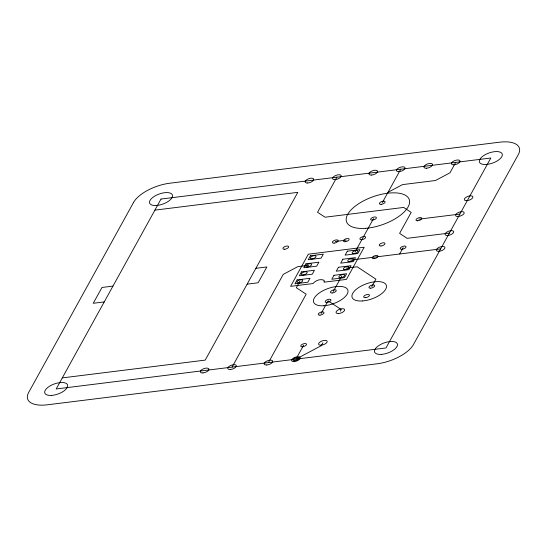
<?xml version="1.0" encoding="UTF-8"?>
<svg xmlns="http://www.w3.org/2000/svg" width="547" height="547" viewBox="0 0 547 547"><rect width="100%" height="100%" fill="white"/><g stroke="black" fill="none" stroke-linecap="round" stroke-linejoin="round"><path stroke-width="0.82" d="M232.078 367.092L283.257 274.368L297.746 266.669L308.713 265.309M336.911 177.173L317.547 212.257L325.041 217.214L403.686 207.436L411.187 212.4L399.611 233.364L407.112 238.328L449.395 233.07M299.838 281.384L296.344 287.715L306.163 294.218L268.433 362.572M303.64 345.164L295.92 359.153L321.274 345.683L322.88 342.771M321.11 313.506L328.104 300.85L341.225 309.534L340.35 311.113M333.342 291.353L341.718 276.173M355.03 252.058L373.526 218.554M382.257 202.732L400.753 169.228M371.816 286.566L375.898 279.175L357.15 266.772L346.155 268.139M399.645 253.993L403.139 247.661M455.719 162.391L449.962 172.811L435.48 180.51L402.496 184.612L388.014 192.312M154.904 210.13L297.814 192.353L205.214 360.117L62.303 377.895M418.865 219.176L459.877 214.075M335.263 241.5L346.258 240.133M112.969 286.095L101.981 287.462L93.243 303.291L104.238 301.923M255.88 268.324L266.874 266.957L258.136 282.778L247.148 284.146M350.593 260.098L440.656 248.892M324.193 281.042L324.05 282.19L346.442 279.401L364.193 247.244L308.344 254.191L290.594 286.348L312.987 283.565C315.462 280.563 319.981 278.697 323.721 280.112L324.193 281.042M133.536 202.465L28.704 392.39A30.235 13.395 -19.6 0 0 47.452 404.801L377.245 363.776A30.235 13.395 -19.6 0 0 413.464 344.535L518.296 154.61A30.235 13.395 -19.6 0 0 499.548 142.199L169.755 183.224A30.235 13.395 -19.6 0 0 133.536 202.465M161.023 199.046L56.184 388.972L385.977 347.954L490.816 158.028L161.023 199.046M297.103 279.886L294.929 283.831L307.838 282.225L310.012 278.286L297.103 279.886M301.541 271.845L299.366 275.791L312.275 274.191L314.45 270.245L301.541 271.845M305.978 263.811L303.804 267.75L316.713 266.15L318.887 262.204L305.978 263.811M310.416 255.77L308.241 259.716L321.151 258.109L323.325 254.164L310.416 255.77M333.985 275.298L331.803 279.243L344.453 277.671L346.627 273.726L333.985 275.298M338.422 267.264L336.248 271.203L348.89 269.63L351.065 265.692L338.422 267.264M342.86 259.223L340.685 263.169L353.328 261.596L355.502 257.651L342.86 259.223M347.297 251.182L345.123 255.128L357.765 253.555L359.94 249.61L347.297 251.182M458.181 216.489A4.533 2.01 -19.6 0 0 464.171 212.619A4.533 2.01 -19.6 0 0 457.278 213.118A4.533 2.01 -19.6 0 0 458.181 216.489M466.919 200.66A4.533 2.01 -19.6 0 0 472.909 196.797A4.533 2.01 -19.6 0 0 466.017 197.289A4.533 2.01 -19.6 0 0 466.919 200.66M447.699 235.477A4.533 2.01 -19.6 0 0 453.689 231.613A4.533 2.01 -19.6 0 0 446.796 232.106A4.533 2.01 -19.6 0 0 447.699 235.477M438.961 251.305A4.533 2.01 -19.6 0 0 444.95 247.442A4.533 2.01 -19.6 0 0 438.058 247.935A4.533 2.01 -19.6 0 0 438.961 251.305M326.969 302.457A3.022 1.34 -19.6 0 0 330.962 299.879A3.022 1.34 -19.6 0 0 326.368 300.207A3.022 1.34 -19.6 0 0 326.969 302.457M332.214 292.96A3.022 1.34 -19.6 0 0 336.207 290.382A3.022 1.34 -19.6 0 0 331.612 290.71A3.022 1.34 -19.6 0 0 332.214 292.96M298.703 282.99A3.022 1.34 -19.6 0 0 302.696 280.42A3.022 1.34 -19.6 0 0 298.101 280.748A3.022 1.34 -19.6 0 0 298.703 282.99M303.141 274.956A3.022 1.34 -19.6 0 0 307.134 272.379A3.022 1.34 -19.6 0 0 302.539 272.707A3.022 1.34 -19.6 0 0 303.141 274.956M307.578 266.915A3.022 1.34 -19.6 0 0 311.571 264.338A3.022 1.34 -19.6 0 0 306.976 264.666A3.022 1.34 -19.6 0 0 307.578 266.915M312.016 258.875A3.022 1.34 -19.6 0 0 316.016 256.297A3.022 1.34 -19.6 0 0 311.421 256.625A3.022 1.34 -19.6 0 0 312.016 258.875M340.59 277.787A3.022 1.34 -19.6 0 0 344.583 275.209A3.022 1.34 -19.6 0 0 339.988 275.538A3.022 1.34 -19.6 0 0 340.59 277.787M345.027 269.746A3.022 1.34 -19.6 0 0 349.02 267.168A3.022 1.34 -19.6 0 0 344.425 267.497A3.022 1.34 -19.6 0 0 345.027 269.746M349.465 261.705A3.022 1.34 -19.6 0 0 353.458 259.128A3.022 1.34 -19.6 0 0 348.863 259.456A3.022 1.34 -19.6 0 0 349.465 261.705M353.902 253.664A3.022 1.34 -19.6 0 0 357.895 251.087A3.022 1.34 -19.6 0 0 353.3 251.415A3.022 1.34 -19.6 0 0 353.902 253.664M365.451 228.331A33.264 14.735 -19.6 0 0 409.382 199.99A33.264 14.735 -19.6 0 0 358.839 203.607A33.264 14.735 -19.6 0 0 365.451 228.331M372.391 220.167A3.022 1.34 -19.6 0 0 376.384 217.59A3.022 1.34 -19.6 0 0 371.789 217.918A3.022 1.34 -19.6 0 0 372.391 220.167M381.129 204.339A3.022 1.34 -19.6 0 0 385.122 201.761A3.022 1.34 -19.6 0 0 380.527 202.089A3.022 1.34 -19.6 0 0 381.129 204.339M323.933 305.746A18.14 8.041 -19.6 0 0 347.899 290.286A18.14 8.041 -19.6 0 0 320.33 292.262A18.14 8.041 -19.6 0 0 323.933 305.746M302.512 346.771A3.022 1.34 -19.6 0 0 306.505 344.193A3.022 1.34 -19.6 0 0 301.91 344.521A3.022 1.34 -19.6 0 0 302.512 346.771M319.981 315.12A3.022 1.34 -19.6 0 0 323.974 312.542A3.022 1.34 -19.6 0 0 319.38 312.87A3.022 1.34 -19.6 0 0 319.981 315.12M294.785 360.76A3.022 1.34 -19.6 0 0 298.778 358.182A3.022 1.34 -19.6 0 0 294.183 358.511A3.022 1.34 -19.6 0 0 294.785 360.76M361.615 239.689A3.022 1.34 -19.6 0 0 365.608 237.111A3.022 1.34 -19.6 0 0 361.013 237.446A3.022 1.34 -19.6 0 0 361.615 239.689M399.057 171.642A4.533 2.01 -19.6 0 0 405.047 167.779A4.533 2.01 -19.6 0 0 398.154 168.271A4.533 2.01 -19.6 0 0 399.057 171.642M294.218 361.567A4.533 2.01 -19.6 0 0 300.214 357.704A4.533 2.01 -19.6 0 0 293.322 358.196A4.533 2.01 -19.6 0 0 294.218 361.567M230.383 369.505A4.533 2.01 -19.6 0 0 236.372 365.642A4.533 2.01 -19.6 0 0 229.48 366.134A4.533 2.01 -19.6 0 0 230.383 369.505M362.415 300.959A18.14 8.041 -19.6 0 0 386.373 285.5A18.14 8.041 -19.6 0 0 358.805 287.476A18.14 8.041 -19.6 0 0 362.415 300.959M370.688 288.173A3.022 1.34 -19.6 0 0 374.681 285.596A3.022 1.34 -19.6 0 0 370.087 285.924A3.022 1.34 -19.6 0 0 370.688 288.173M365.444 297.671A3.022 1.34 -19.6 0 0 369.437 295.093A3.022 1.34 -19.6 0 0 364.842 295.421A3.022 1.34 -19.6 0 0 365.444 297.671M373.991 258.656A3.022 1.34 -19.6 0 0 377.984 256.078A3.022 1.34 -19.6 0 0 373.389 256.406A3.022 1.34 -19.6 0 0 373.991 258.656M380.979 245.993A3.022 1.34 -19.6 0 0 384.972 243.415A3.022 1.34 -19.6 0 0 380.377 243.743A3.022 1.34 -19.6 0 0 380.979 245.993M284.666 249.261A3.022 1.34 -19.6 0 0 288.659 246.683A3.022 1.34 -19.6 0 0 284.064 247.012A3.022 1.34 -19.6 0 0 284.666 249.261M334.135 243.107A3.022 1.34 -19.6 0 0 338.128 240.53A3.022 1.34 -19.6 0 0 333.533 240.858A3.022 1.34 -19.6 0 0 334.135 243.107M345.123 241.74A3.022 1.34 -19.6 0 0 349.123 239.162A3.022 1.34 -19.6 0 0 344.528 239.49A3.022 1.34 -19.6 0 0 345.123 241.74M338.655 313.527A4.533 2.01 -19.6 0 0 344.644 309.664A4.533 2.01 -19.6 0 0 337.752 310.156A4.533 2.01 -19.6 0 0 338.655 313.527M321.185 345.184A4.533 2.01 -19.6 0 0 327.174 341.314A4.533 2.01 -19.6 0 0 320.282 341.813A4.533 2.01 -19.6 0 0 321.185 345.184M371.57 175.061A4.533 2.01 -19.6 0 0 377.56 171.197A4.533 2.01 -19.6 0 0 370.668 171.69A4.533 2.01 -19.6 0 0 371.57 175.061M417.73 220.783A3.022 1.34 -19.6 0 0 421.723 218.205A3.022 1.34 -19.6 0 0 417.129 218.533A3.022 1.34 -19.6 0 0 417.73 220.783M402.004 249.275A3.022 1.34 -19.6 0 0 406.004 246.697A3.022 1.34 -19.6 0 0 401.409 247.025A3.022 1.34 -19.6 0 0 402.004 249.275M202.923 372.924A4.533 2.01 -19.6 0 0 208.913 369.054A4.533 2.01 -19.6 0 0 202.028 369.546A4.533 2.01 -19.6 0 0 202.923 372.924M266.738 364.986A4.533 2.01 -19.6 0 0 272.727 361.123A4.533 2.01 -19.6 0 0 265.835 361.615A4.533 2.01 -19.6 0 0 266.738 364.986M335.215 179.58A4.533 2.01 -19.6 0 0 341.205 175.717A4.533 2.01 -19.6 0 0 334.313 176.209A4.533 2.01 -19.6 0 0 335.215 179.58M307.729 182.999A4.533 2.01 -19.6 0 0 313.718 179.136A4.533 2.01 -19.6 0 0 306.826 179.628A4.533 2.01 -19.6 0 0 307.729 182.999M426.537 168.223A4.533 2.01 -19.6 0 0 432.527 164.36A4.533 2.01 -19.6 0 0 425.634 164.852A4.533 2.01 -19.6 0 0 426.537 168.223M454.024 164.804A4.533 2.01 -19.6 0 0 460.013 160.941A4.533 2.01 -19.6 0 0 453.121 161.433A4.533 2.01 -19.6 0 0 454.024 164.804M381.457 354.381A12.096 5.361 -19.6 0 0 397.43 344.077A12.096 5.361 -19.6 0 0 379.05 345.389A12.096 5.361 -19.6 0 0 381.457 354.381M51.664 395.406A12.096 5.361 -19.6 0 0 67.637 385.095A12.096 5.361 -19.6 0 0 49.257 386.414A12.096 5.361 -19.6 0 0 51.664 395.406M156.497 205.481A12.096 5.361 -19.6 0 0 172.469 195.176A12.096 5.361 -19.6 0 0 154.09 196.489A12.096 5.361 -19.6 0 0 156.497 205.481M486.29 164.462A12.096 5.361 -19.6 0 0 502.262 154.151A12.096 5.361 -19.6 0 0 483.883 155.471A12.096 5.361 -19.6 0 0 486.29 164.462"/></g></svg>
